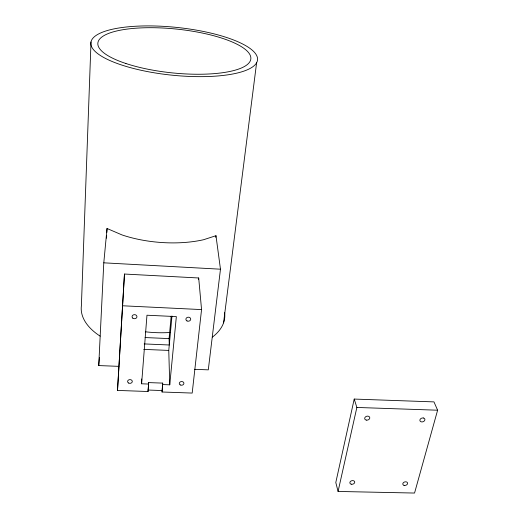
<?xml version="1.0" encoding="UTF-8"?>
<svg xmlns="http://www.w3.org/2000/svg" width="519" height="519" viewBox="0 0 519 519"><rect width="100%" height="100%" fill="white"/><g stroke="black" fill="none" stroke-linecap="round" stroke-linejoin="round"><path stroke-width="0.78" d="M148.051 391.508L148.674 382.6L162.713 383.113L162.051 392.001L192.186 393.071L201.554 309.59L198.699 277.983L124.469 274.038L117.508 390.424L148.051 391.508L148.674 382.6M148.668 384.054L141.609 383.794L141.687 378.98M91.013 41.968L81.386 305.84A71.927 39.314 4 0 0 100.148 336.143M118.864 366.356L98.727 365.571L103.787 262.828L107.037 228.49L122.017 234.932A76.63 33.962 4.8 0 0 203.519 239.739L215.969 235.71L220.471 269.199L208.288 369.852L194.593 369.32M106.551 238.143L106.674 235.73M106.836 232.512L107.037 228.49M117.508 390.424L124.469 274.038M141.609 383.794L146.968 315.221L176.35 316.603L169.752 384.826L162.739 384.566M98.727 365.571L99.414 357.636M162.051 392.001L162.713 383.113M144.198 343.922L169.265 344.992L169.077 338.596L171.166 316.227M169.752 384.826L168.759 350.422L171.99 316.019M198.524 279.592L198.699 277.983M215.781 237.313L215.969 235.71M223.546 322.883L256.613 62.747A83.78 23.997 5.9 0 0 144.224 25.937A83.78 23.997 5.9 0 0 121.881 65.096A83.78 23.997 5.9 0 0 256.613 62.747M354.218 399.066L335.799 482.508L338.07 491.448L414.551 493.05L437.614 410.211L433.968 401.894L354.218 399.066L356.864 407.454L338.07 491.448M356.864 407.454L437.614 410.211M148.058 390.041L162.032 390.541M143.776 349.378L168.759 350.422M145.08 337.551L169.077 338.596M122.802 305.788L201.554 309.59M103.787 262.828L220.471 269.199M224.63 312.71A71.927 39.314 4 0 1 212.407 337.091M170.122 332.484A72.744 38.451 4.1 0 1 145.346 331.79M423.426 417.996L422.797 417.938A2.582 1.927 -18.4 0 0 419.962 420.805A2.582 1.927 -18.4 0 0 424.036 421.201A2.582 1.927 -18.4 0 0 423.426 417.996M125.922 63.513A76.89 22.012 5.9 0 0 249.899 61.644A76.89 22.012 5.9 0 0 147.325 27.721A76.89 22.012 5.9 0 0 125.922 63.513M132.799 318.147A2.446 2.031 -0.3 0 0 136.88 317.18A2.446 2.031 -0.3 0 0 133.837 314.735A2.446 2.031 -0.3 0 0 132.799 318.147M187.028 320.943A2.413 2.011 -4.9 0 0 190.72 319.204A2.413 2.011 -4.9 0 0 187.171 317.453A2.413 2.011 -4.9 0 0 187.028 320.943M128.628 383.035A2.348 1.868 -1.2 0 0 132.293 381.595A2.348 1.868 -1.2 0 0 128.92 379.804A2.348 1.868 -1.2 0 0 128.628 383.035M180.236 384.923A2.323 1.849 -4.7 0 0 183.901 383.509A2.323 1.849 -4.7 0 0 180.651 381.725A2.323 1.849 -4.7 0 0 180.236 384.923M366.304 420.111A2.589 1.966 -15.8 0 0 369.755 417.555A2.589 1.966 -15.8 0 0 365.642 416.763A2.589 1.966 -15.8 0 0 366.304 420.111M351.22 484.201A2.478 1.804 -13.8 0 0 354.73 482.047A2.478 1.804 -13.8 0 0 350.928 481.074A2.478 1.804 -13.8 0 0 351.22 484.201M404.061 485.369A2.459 1.771 -16.1 0 0 407.61 483.241A2.459 1.771 -16.1 0 0 403.918 482.268A2.459 1.771 -16.1 0 0 404.061 485.369"/></g></svg>
